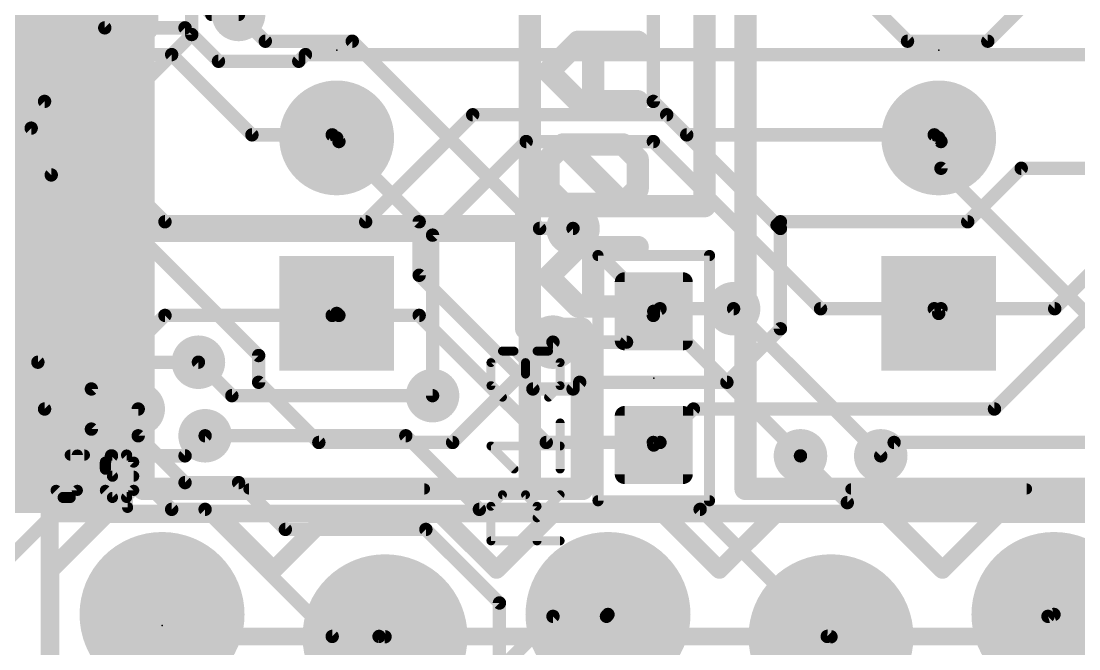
# Model space of a CAD drawing. Extents: x -6.8 to 69.2, y -5 to 26.2.
# Drawn here: x 20.54 to 32.58, y 2.07 to 9.22 of the extents above; entities that cross this region are included whole.
import ezdxf

# ---------------------------------------------------------------- set-up
doc = ezdxf.new("R2010")
doc.units = 0
for name, color, linetype in [('1', 22, 'CONTINUOUS'), ('16', 175, 'CONTINUOUS'), ('17', 82, 'CONTINUOUS'), ('18', 82, 'CONTINUOUS'), ('21', 253, 'CONTINUOUS'), ('23', 7, 'CONTINUOUS'), ('25', 253, 'CONTINUOUS'), ('39', 22, 'CONTINUOUS'), ('48', 253, 'CONTINUOUS'), ('51', 253, 'CONTINUOUS')]:
    doc.layers.add(name, color=color, linetype=linetype)

# ---------------------------------------------------------------- blocks, each defined once
blk = doc.blocks.new('SQUAREP')
blk.add_solid([(-0.5, -0.5), (0.5, -0.5), (-0.5, 0.5), (0.5, 0.5)])
blk = doc.blocks.new('ROUNDP')
at = {"const_width": 0.5}
blk.add_lwpolyline([(0, -0.25, 1), (0, 0.25, 1), (0, -0.25)], format="xyb", dxfattribs=at)
blk = doc.blocks.new('RECT')
blk.add_solid([(-0.5, -0.5), (0.5, -0.5), (-0.5, 0.5), (0.5, 0.5)])
blk = doc.blocks.new('RECT142240X142240R25')
at = {"const_width": 0.1111}
blk.add_lwpolyline([(0.3889, -0.3334), (0.3889, 0.3334, 0.4142), (0.3334, 0.3889), (-0.3334, 0.3889, 0.4142), (-0.3889, 0.3334), (-0.3889, -0.3334, 0.4142), (-0.3334, -0.3889), (0.3334, -0.3889, 0.4142)], format="xyb", close=True, dxfattribs=at)
blk.add_solid([(-0.3588, -0.3588), (0.3588, -0.3588), (-0.3588, 0.3588), (0.3588, 0.3588)])
blk = doc.blocks.new('ROUNDV')
at = {"const_width": 0.5}
blk.add_lwpolyline([(0, -0.25, 1), (0, 0.25, 1), (0, -0.25)], format="xyb", dxfattribs=at)

msp = doc.modelspace()

# ---------------------------------------------------------------- linework, layer by layer
at = {"layer": '1'}
for points, const_width in [([(27.7368, 8.3058), (27.7368, 11.6586)], 0.1524), ([(22.479, 11.5062), (22.479, 9.0678)], 0.1524), ([(33.6804, 11.1252), (31.5468, 8.9916)], 0.1524), ([(30.6324, 8.9916), (28.6512, 10.9728)], 0.1524), ([(21.9456, 10.287), (21.9456, 9.144)], 0.3048), ([(21.9456, 9.144), (21.2598, 8.4582)], 0.3048), ([(23.0124, 9.2964), (23.3172, 8.9916)], 0.1524), ([(22.479, 9.0678), (20.8788, 7.4676)], 0.1524), ([(23.3172, 8.9916), (24.3078, 8.9916)], 0.1524), ([(24.3078, 8.9916), (26.4414, 6.858)], 0.1524), ([(31.5468, 8.9916), (30.6324, 8.9916)], 0.1524), ([(21.2598, 8.4582), (19.1262, 8.4582)], 0.3048), ([(29.1465, 6.8961), (27.7368, 8.3058)], 0.1524), ([(24.1554, 7.8486), (24.13, 7.89)], 0.1524), ([(24.1554, 7.8486), (25.0698, 6.9342)], 0.1524), ([(31.3182, 6.9342), (31.9278, 7.5438)], 0.1524), ([(31.9278, 7.5438), (35.814, 7.5438)], 0.1524), ([(20.8788, 7.4676), (20.193, 7.4676)], 0.1524), ([(25.0698, 6.9342), (25.0698, 6.3246)], 0.1524), ([(29.1846, 6.9342), (29.1465, 6.8961)], 0.1524), ([(29.1846, 6.9342), (31.3182, 6.9342)], 0.1524), ([(26.4414, 6.858), (26.8224, 6.858)], 0.1524), ([(29.1846, 6.858), (29.1465, 6.8961)], 0.1524), ([(29.1846, 5.715), (29.1846, 6.858)], 0.1524), ([(33.0708, 6.7056), (32.3088, 5.9436)], 0.1524), ([(25.0698, 6.3246), (26.3652, 5.0292)], 0.1524), ([(22.1742, 5.8674), (21.336, 5.0292)], 0.1524), ([(24.0792, 5.8674), (22.1742, 5.8674)], 0.1524), ([(24.0792, 5.8674), (24.13, 5.89)], 0.1524), ([(24.1554, 5.8674), (24.13, 5.89)], 0.1524), ([(25.0698, 5.8674), (24.1554, 5.8674)], 0.1524), ([(26.5176, 4.4196), (25.0698, 5.8674)], 0.1524), ([(27.7368, 5.8674), (27.432, 5.5626)], 0.1524), ([(27.7368, 5.8674), (27.7421, 5.9146)], 0.1524), ([(27.813, 5.9436), (27.7421, 5.9146)], 0.1524), ([(27.813, 5.9436), (28.6512, 5.9436)], 0.1524), ([(31.0134, 5.9436), (30.988, 5.89)], 0.1524), ([(32.3088, 5.9436), (31.0134, 5.9436)], 0.1524), ([(31.623, 4.8006), (32.6898, 5.8674)], 0.1524), ([(28.575, 5.1054), (29.1846, 5.715)], 0.1524), ([(27.432, 5.5626), (26.5938, 5.5626)], 0.1524), ([(22.5552, 5.334), (22.9362, 4.953)], 0.1524), ([(26.8224, 5.0292), (26.8986, 5.1054)], 0.1524), ([(26.8986, 5.1054), (28.575, 5.1054)], 0.1524), ([(21.336, 5.0292), (21.336, 4.572)], 0.1524), ([(26.3652, 5.0292), (26.8224, 5.0292)], 0.1524), ([(22.9362, 4.953), (25.2222, 4.953)], 0.1524), ([(21.8694, 4.4958), (21.8694, 4.8006)], 0.1524), ([(27.813, 4.4196), (28.194, 4.8006)], 0.1524), ([(28.194, 4.8006), (31.623, 4.8006)], 0.1524), ([(21.336, 4.572), (22.2504, 3.6576)], 0.1524), ([(22.4028, 3.9624), (21.8694, 4.4958)], 0.1524), ([(24.9174, 4.4958), (22.6314, 4.4958)], 0.1524), ([(25.7556, 3.6576), (24.9174, 4.4958)], 0.1524), ([(27.7368, 4.4196), (26.5176, 4.4196)], 0.1524), ([(27.7368, 4.4196), (27.7421, 4.3906)], 0.1524), ([(27.813, 4.4196), (27.7421, 4.3906)], 0.1524), ([(30.3276, 4.2672), (30.48, 4.4196)], 0.1524), ([(30.48, 4.4196), (34.5948, 4.4196)], 0.1524), ([(29.4132, 4.2672), (29.9466, 3.7338)], 0.1524), ([(23.0124, 3.9624), (22.4028, 3.9624)], 0.1524), ([(23.5458, 3.429), (23.0124, 3.9624)], 0.1524), ([(29.9466, 3.7338), (34.9758, 3.7338)], 0.1524), ([(22.2504, 3.6576), (22.6314, 3.6576)], 0.1524), ([(22.6314, 3.6576), (24.0792, 2.2098)], 0.1524), ([(28.2702, 3.6576), (25.7556, 3.6576)], 0.1524), ([(29.718, 2.2098), (28.2702, 3.6576)], 0.1524), ([(25.146, 3.429), (23.5458, 3.429)], 0.1524), ([(25.9842, 2.5908), (25.146, 3.429)], 0.1524), ([(25.9842, 1.9812), (25.9842, 2.5908)], 0.1524), ([(32.2326, 2.4384), (32.3007, 2.4598)], 0.1524), ([(32.2326, 2.4384), (30.6324, 0.8382)], 0.1524), ([(24.0792, 2.2098), (24.6126, 2.2098)], 0.1524), ([(24.6126, 2.2098), (24.6807, 2.2058)], 0.1524), ([(29.718, 2.2098), (29.7607, 2.2058)], 0.1524)]:
    msp.add_lwpolyline(points, dxfattribs=dict(at, const_width=const_width))
for points, const_width in [([(21.9995, 9.0901, 1), (21.8917, 9.1979)], 0.1524), ([(21.8694, 9.144, 1), (22.0218, 9.144)], 0.1524), ([(22.4409, 9.0678, 1), (22.5171, 9.0678)], 0.0762), ([(22.5059, 9.0409, 1), (22.4521, 9.0947)], 0.0762), ([(23.3172, 9.0297, 1), (23.3172, 8.9535)], 0.0762), ([(23.2903, 8.9647, 1), (23.3441, 9.0185)], 0.0762), ([(24.3347, 9.0185, 1), (24.2809, 8.9647)], 0.0762), ([(24.3078, 8.9535, 1), (24.3078, 9.0297)], 0.0762), ([(30.6324, 9.0297, 1), (30.6324, 8.9535)], 0.0762), ([(30.6055, 8.9647, 1), (30.6593, 9.0185)], 0.0762), ([(31.5199, 9.0185, 1), (31.5737, 8.9647)], 0.0762), ([(31.5468, 8.9535, 1), (31.5468, 9.0297)], 0.0762), ([(21.2059, 8.5121, 1), (21.3137, 8.4043)], 0.1524), ([(21.2598, 8.382, 1), (21.2598, 8.5344)], 0.1524), ([(27.6987, 8.3058, 1), (27.7749, 8.3058)], 0.0762), ([(27.7637, 8.3327, 1), (27.7099, 8.2789)], 0.0762), ([(24.1625, 7.9099, 1), (24.0975, 7.8701)], 0.0762), ([(24.1823, 7.8755, 1), (24.1285, 7.8217)], 0.0762), ([(24.1229, 7.8287, 1), (24.1879, 7.8685)], 0.0762), ([(31.9278, 7.5819, 1), (31.9278, 7.5057)], 0.0762), ([(31.9547, 7.5169, 1), (31.9009, 7.5707)], 0.0762), ([(20.8519, 7.4945, 1), (20.9057, 7.4407)], 0.0762), ([(20.8788, 7.4295, 1), (20.8788, 7.5057)], 0.0762), ([(25.1079, 6.9342, 1), (25.0317, 6.9342)], 0.0762), ([(25.0429, 6.9073, 1), (25.0967, 6.9611)], 0.0762), ([(29.1846, 6.9723, 1), (29.1846, 6.8961)], 0.0762), ([(29.2115, 6.9073, 1), (29.1577, 6.9611)], 0.0762), ([(31.2913, 6.9611, 1), (31.3451, 6.9073)], 0.0762), ([(31.3182, 6.8961, 1), (31.3182, 6.9723)], 0.0762), ([(26.4414, 6.8961, 1), (26.4414, 6.8199)], 0.0762), ([(26.4145, 6.8311, 1), (26.4683, 6.8849)], 0.0762), ([(26.8224, 6.8199, 1), (26.8224, 6.8961)], 0.0762), ([(29.1734, 6.923, 1), (29.1196, 6.8692)], 0.0762), ([(29.1196, 6.923, 1), (29.1734, 6.8692)], 0.0762), ([(29.1196, 6.8692, 1), (29.1734, 6.923)], 0.0762), ([(29.2227, 6.858, 1), (29.1465, 6.858)], 0.0762), ([(29.1577, 6.8311, 1), (29.2115, 6.8849)], 0.0762), ([(25.0967, 6.3515, 1), (25.0429, 6.2977)], 0.0762), ([(25.0317, 6.3246, 1), (25.1079, 6.3246)], 0.0762), ([(22.1742, 5.9055, 1), (22.1742, 5.8293)], 0.0762), ([(22.2011, 5.8405, 1), (22.1473, 5.8943)], 0.0762), ([(24.0637, 5.9022, 1), (24.0947, 5.8326)], 0.0762), ([(24.0792, 5.8293, 1), (24.0792, 5.9055)], 0.0762), ([(24.1553, 5.9185, 1), (24.1047, 5.8615)], 0.0762), ([(24.1455, 5.8552, 1), (24.1145, 5.9248)], 0.0762), ([(24.1554, 5.9055, 1), (24.1554, 5.8293)], 0.0762), ([(24.1301, 5.8389, 1), (24.1807, 5.8959)], 0.0762), ([(25.0967, 5.8943, 1), (25.0429, 5.8405)], 0.0762), ([(25.0698, 5.8293, 1), (25.0698, 5.9055)], 0.0762), ([(27.6989, 5.8716, 1), (27.7747, 5.8632)], 0.0762), ([(27.7277, 5.9499, 1), (27.7565, 5.8794)], 0.0762), ([(27.78, 5.9104, 1), (27.7042, 5.9189)], 0.0762), ([(27.7637, 5.8405, 1), (27.7099, 5.8943)], 0.0762), ([(27.813, 5.9817, 1), (27.813, 5.9055)], 0.0762), ([(27.8274, 5.9083, 1), (27.7986, 5.9789)], 0.0762), ([(28.6512, 5.9055, 1), (28.6512, 5.9817)], 0.0762), ([(30.9536, 5.9063, 1), (31.0224, 5.8737)], 0.0762), ([(31.0134, 5.9817, 1), (31.0134, 5.9055)], 0.0762), ([(31.0478, 5.9273, 1), (30.979, 5.9599)], 0.0762), ([(32.2819, 5.9705, 1), (32.3357, 5.9167)], 0.0762), ([(32.3088, 5.9055, 1), (32.3088, 5.9817)], 0.0762), ([(29.2115, 5.6881, 1), (29.1577, 5.7419)], 0.0762), ([(29.1465, 5.715, 1), (29.2227, 5.715)], 0.0762), ([(26.5938, 5.6007, 1), (26.5938, 5.5245)], 0.0762), ([(27.4051, 5.5895, 1), (27.4589, 5.5357)], 0.0762), ([(27.432, 5.5245, 1), (27.432, 5.6007)], 0.0762), ([(22.5821, 5.3609, 1), (22.5283, 5.3071)], 0.0762), ([(26.8986, 5.1435, 1), (26.8986, 5.0673)], 0.0762), ([(26.9255, 5.0785, 1), (26.8717, 5.1323)], 0.0762), ([(28.575, 5.0673, 1), (28.575, 5.1435)], 0.0762), ([(21.3741, 5.0292, 1), (21.2979, 5.0292)], 0.0762), ([(21.3091, 5.0561, 1), (21.3629, 5.0023)], 0.0762), ([(26.3652, 5.0673, 1), (26.3652, 4.9911)], 0.0762), ([(26.3383, 5.0023, 1), (26.3921, 5.0561)], 0.0762), ([(26.7955, 5.0561, 1), (26.8493, 5.0023)], 0.0762), ([(26.8224, 4.9911, 1), (26.8224, 5.0673)], 0.0762), ([(28.5481, 5.1323, 1), (28.6019, 5.0785)], 0.0762), ([(22.9362, 4.9911, 1), (22.9362, 4.9149)], 0.0762), ([(22.9093, 4.9261, 1), (22.9631, 4.9799)], 0.0762), ([(25.2222, 4.9149, 1), (25.2222, 4.9911)], 0.0762), ([(21.9075, 4.8006, 1), (21.8313, 4.8006)], 0.0762), ([(28.194, 4.8387, 1), (28.194, 4.7625)], 0.0762), ([(28.2209, 4.7737, 1), (28.1671, 4.8275)], 0.0762), ([(31.5961, 4.8275, 1), (31.6499, 4.7737)], 0.0762), ([(31.623, 4.7625, 1), (31.623, 4.8387)], 0.0762), ([(21.2979, 4.572, 1), (21.3741, 4.572)], 0.0762), ([(21.3629, 4.5989, 1), (21.3091, 4.5451)], 0.0762), ([(21.8313, 4.4958, 1), (21.9075, 4.4958)], 0.0762), ([(21.8963, 4.5227, 1), (21.8425, 4.4689)], 0.0762), ([(22.6314, 4.5339, 1), (22.6314, 4.4577)], 0.0762), ([(24.9443, 4.5227, 1), (24.8905, 4.4689)], 0.0762), ([(24.9174, 4.4577, 1), (24.9174, 4.5339)], 0.0762), ([(26.5176, 4.4577, 1), (26.5176, 4.3815)], 0.0762), ([(26.4907, 4.3927, 1), (26.5445, 4.4465)], 0.0762), ([(27.7743, 4.4264, 1), (27.6993, 4.4128)], 0.0762), ([(27.7277, 4.4259, 1), (27.7565, 4.3554)], 0.0762), ([(27.7368, 4.3815, 1), (27.7368, 4.4577)], 0.0762), ([(27.7861, 4.4465, 1), (27.8399, 4.3927)], 0.0762), ([(27.8274, 4.3843, 1), (27.7986, 4.4549)], 0.0762), ([(30.48, 4.4577, 1), (30.48, 4.3815)], 0.0762), ([(30.5069, 4.3927, 1), (30.4531, 4.4465)], 0.0762), ([(27.7046, 4.3838, 1), (27.7796, 4.3975)], 0.0762), ([(29.4401, 4.2941, 1), (29.3863, 4.2403)], 0.0762), ([(30.3007, 4.2941, 1), (30.3545, 4.2403)], 0.0762), ([(22.4028, 4.0005, 1), (22.4028, 3.9243)], 0.0762), ([(22.3759, 3.9355, 1), (22.4297, 3.9893)], 0.0762), ([(23.0393, 3.9893, 1), (22.9855, 3.9355)], 0.0762), ([(23.0124, 3.9243, 1), (23.0124, 4.0005)], 0.0762), ([(29.9466, 3.7719, 1), (29.9466, 3.6957)], 0.0762), ([(29.9197, 3.7069, 1), (29.9735, 3.7607)], 0.0762), ([(22.2504, 3.6957, 1), (22.2504, 3.6195)], 0.0762), ([(22.2235, 3.6307, 1), (22.2773, 3.6845)], 0.0762), ([(22.6583, 3.6845, 1), (22.6045, 3.6307)], 0.0762), ([(22.6314, 3.6195, 1), (22.6314, 3.6957)], 0.0762), ([(25.7556, 3.6957, 1), (25.7556, 3.6195)], 0.0762), ([(25.7287, 3.6307, 1), (25.7825, 3.6845)], 0.0762), ([(28.2971, 3.6845, 1), (28.2433, 3.6307)], 0.0762), ([(28.2702, 3.6195, 1), (28.2702, 3.6957)], 0.0762), ([(23.5458, 3.4671, 1), (23.5458, 3.3909)], 0.0762), ([(23.5189, 3.4021, 1), (23.5727, 3.4559)], 0.0762), ([(25.1729, 3.4559, 1), (25.1191, 3.4021)], 0.0762), ([(25.146, 3.3909, 1), (25.146, 3.4671)], 0.0762), ([(26.0223, 2.5908, 1), (25.9461, 2.5908)], 0.0762), ([(25.9573, 2.5639, 1), (26.0111, 2.6177)], 0.0762), ([(32.3122, 2.4235, 1), (32.2893, 2.4962)], 0.0762), ([(32.2212, 2.4747, 1), (32.244, 2.4021)], 0.0762), ([(32.2595, 2.4115, 1), (32.2057, 2.4653)], 0.0762), ([(24.0792, 2.2479, 1), (24.0792, 2.1717)], 0.0762), ([(24.0523, 2.1829, 1), (24.1061, 2.2367)], 0.0762), ([(24.6148, 2.2478, 1), (24.6104, 2.1718)], 0.0762), ([(24.6126, 2.1717, 1), (24.6126, 2.2479)], 0.0762), ([(24.6785, 2.1678, 1), (24.683, 2.2439)], 0.0762), ([(29.7215, 2.2477, 1), (29.7145, 2.1719)], 0.0762), ([(29.6911, 2.1829, 1), (29.7449, 2.2367)], 0.0762), ([(29.7572, 2.1679, 1), (29.7643, 2.2438)], 0.0762)]:
    msp.add_lwpolyline(points, format="xyb", dxfattribs=dict(at, const_width=const_width))
at = {"layer": '16', "const_width": 0.1524}
for points in [[(21.4884, 9.144), (20.193, 10.4394)], [(22.2504, 9.7536), (22.7076, 9.2964)], [(22.7076, 9.2964), (23.0124, 9.2964)], [(22.4028, 9.144), (21.4884, 9.144)], [(22.7838, 8.763), (22.4028, 9.144)], [(22.2504, 8.8392), (18.5928, 8.8392)], [(23.1648, 7.9248), (22.2504, 8.8392)], [(23.6982, 8.763), (22.7838, 8.763)], [(23.7744, 8.8392), (23.6982, 8.763)], [(33.528, 8.8392), (23.7744, 8.8392)], [(13.1826, 8.3058), (20.8026, 8.3058)], [(20.8026, 8.3058), (22.1742, 6.9342)], [(24.4602, 6.9342), (25.6794, 8.1534)], [(25.6794, 8.1534), (27.8892, 8.1534)], [(27.8892, 8.1534), (28.1178, 7.9248)], [(20.6502, 8.001), (9.8298, 8.001)], [(23.241, 5.4102), (20.6502, 8.001)], [(24.0792, 7.9248), (23.1648, 7.9248)], [(24.0792, 7.9248), (24.13, 7.89)], [(28.1178, 7.9248), (30.9372, 7.9248)], [(30.9372, 7.9248), (30.988, 7.89)], [(31.0134, 7.8486), (30.988, 7.89)], [(25.2222, 6.7818), (26.289, 7.8486)], [(26.289, 7.8486), (27.7368, 7.8486)], [(27.7368, 7.8486), (29.6418, 5.9436)], [(31.0134, 7.5438), (31.0134, 7.8486)], [(18.3642, 7.6962), (20.7264, 5.334)], [(34.8234, 3.7338), (31.0134, 7.5438)], [(20.8026, 4.8006), (18.4404, 7.1628)], [(22.1742, 6.9342), (24.4602, 6.9342)], [(26.8224, 6.858), (29.4132, 4.2672)], [(25.2222, 4.953), (25.2222, 6.7818)], [(28.6512, 5.9436), (30.3276, 4.2672)], [(29.6418, 5.9436), (30.9372, 5.9436)], [(30.9372, 5.9436), (30.988, 5.89)], [(26.5938, 5.5626), (25.4508, 4.4196)], [(23.241, 5.1054), (23.241, 5.4102)], [(20.7264, 5.334), (22.5552, 5.334)], [(23.9268, 4.4196), (23.241, 5.1054)], [(21.8694, 4.8006), (20.8026, 4.8006)], [(22.6314, 4.4958), (22.4028, 4.2672)], [(25.4508, 4.4196), (23.9268, 4.4196)], [(21.5646, 4.2672), (19.7358, 2.4384)], [(22.4028, 4.2672), (21.5646, 4.2672)], [(27.2034, 2.4384), (27.2207, 2.4598)], [(24.9936, 0.8382), (26.5938, 2.4384)], [(26.5938, 2.4384), (27.2034, 2.4384)]]:
    msp.add_lwpolyline(points, dxfattribs=at)
at = {"layer": '16', "const_width": 0.0762}
for points in [[(22.7076, 9.3345, 1), (22.7076, 9.2583)], [(23.0124, 9.2583, 1), (23.0124, 9.3345)], [(21.4884, 9.1821, 1), (21.4884, 9.1059)], [(21.4615, 9.1171, 1), (21.5153, 9.1709)], [(22.4297, 9.1709, 1), (22.3759, 9.1171)], [(22.4028, 9.1059, 1), (22.4028, 9.1821)], [(22.2773, 8.8661, 1), (22.2235, 8.8123)], [(22.2504, 8.8011, 1), (22.2504, 8.8773)], [(22.7838, 8.8011, 1), (22.7838, 8.7249)], [(22.7569, 8.7361, 1), (22.8107, 8.7899)], [(23.6713, 8.7899, 1), (23.7251, 8.7361)], [(23.6982, 8.7249, 1), (23.6982, 8.8011)], [(23.7744, 8.8773, 1), (23.7744, 8.8011)], [(23.8013, 8.8123, 1), (23.7475, 8.8661)], [(20.8295, 8.3327, 1), (20.7757, 8.2789)], [(20.8026, 8.2677, 1), (20.8026, 8.3439)], [(25.6794, 8.1915, 1), (25.6794, 8.1153)], [(25.7063, 8.1265, 1), (25.6525, 8.1803)], [(27.9161, 8.1803, 1), (27.8623, 8.1265)], [(27.8892, 8.1153, 1), (27.8892, 8.1915)], [(20.6771, 8.0279, 1), (20.6233, 7.9741)], [(20.6502, 7.9629, 1), (20.6502, 8.0391)], [(23.1648, 7.9629, 1), (23.1648, 7.8867)], [(23.1379, 7.8979, 1), (23.1917, 7.9517)], [(24.1007, 7.9562, 1), (24.0577, 7.8934)], [(24.0792, 7.8867, 1), (24.0792, 7.9629)], [(24.1085, 7.8586, 1), (24.1515, 7.9214)], [(28.1178, 7.9629, 1), (28.1178, 7.8867)], [(28.0909, 7.8979, 1), (28.1447, 7.9517)], [(30.9587, 7.9562, 1), (30.9157, 7.8934)], [(30.9372, 7.8867, 1), (30.9372, 7.9629)], [(31.0205, 7.9099, 1), (30.9555, 7.8701)], [(30.9665, 7.8586, 1), (31.0095, 7.9214)], [(26.289, 7.8867, 1), (26.289, 7.8105)], [(26.3159, 7.8217, 1), (26.2621, 7.8755)], [(27.7637, 7.8755, 1), (27.7099, 7.8217)], [(27.7368, 7.8105, 1), (27.7368, 7.8867)], [(31.0515, 7.8486, 1), (30.9753, 7.8486)], [(30.9809, 7.8287, 1), (31.0459, 7.8685)], [(31.0403, 7.5707, 1), (30.9865, 7.5169)], [(30.9753, 7.5438, 1), (31.0515, 7.5438)], [(22.1742, 6.9723, 1), (22.1742, 6.8961)], [(22.1473, 6.9073, 1), (22.2011, 6.9611)], [(24.4333, 6.9611, 1), (24.4871, 6.9073)], [(24.4602, 6.8961, 1), (24.4602, 6.9723)], [(26.8493, 6.8849, 1), (26.7955, 6.8311)], [(25.2603, 6.7818, 1), (25.1841, 6.7818)], [(25.1953, 6.8087, 1), (25.2491, 6.7549)], [(28.6781, 5.9705, 1), (28.6243, 5.9167)], [(29.6418, 5.9817, 1), (29.6418, 5.9055)], [(29.6149, 5.9167, 1), (29.6687, 5.9705)], [(30.9649, 5.9698, 1), (30.9095, 5.9174)], [(30.9372, 5.9055, 1), (30.9372, 5.9817)], [(30.9603, 5.8638, 1), (31.0157, 5.9162)], [(26.6207, 5.5357, 1), (26.5669, 5.5895)], [(23.2791, 5.4102, 1), (23.2029, 5.4102)], [(23.2141, 5.3833, 1), (23.2679, 5.4371)], [(20.7264, 5.3721, 1), (20.7264, 5.2959)], [(20.6995, 5.3071, 1), (20.7533, 5.3609)], [(22.5552, 5.2959, 1), (22.5552, 5.3721)], [(23.2679, 5.1323, 1), (23.2141, 5.0785)], [(23.2029, 5.1054, 1), (23.2791, 5.1054)], [(25.1841, 4.953, 1), (25.2603, 4.953)], [(20.8026, 4.8387, 1), (20.8026, 4.7625)], [(20.7757, 4.7737, 1), (20.8295, 4.8275)], [(21.8694, 4.7625, 1), (21.8694, 4.8387)], [(22.6583, 4.4689, 1), (22.6045, 4.5227)], [(23.9268, 4.4577, 1), (23.9268, 4.3815)], [(23.8999, 4.3927, 1), (23.9537, 4.4465)], [(25.4239, 4.4465, 1), (25.4777, 4.3927)], [(25.4508, 4.3815, 1), (25.4508, 4.4577)], [(21.5646, 4.3053, 1), (21.5646, 4.2291)], [(21.5915, 4.2403, 1), (21.5377, 4.2941)], [(22.4028, 4.2291, 1), (22.4028, 4.3053)], [(22.3759, 4.2941, 1), (22.4297, 4.2403)], [(29.3863, 4.2403, 1), (29.4401, 4.2941)], [(30.3007, 4.2403, 1), (30.3545, 4.2941)], [(27.2504, 2.4359, 1), (27.1911, 2.4838)], [(26.5938, 2.4765, 1), (26.5938, 2.4003)], [(26.6207, 2.4115, 1), (26.5669, 2.4653)], [(27.1738, 2.4624, 1), (27.233, 2.4144)], [(27.2034, 2.4003, 1), (27.2034, 2.4765)]]:
    msp.add_lwpolyline(points, format="xyb", dxfattribs=at)
at = {"layer": '21'}
for points, const_width in [([(21.748, 19.18), (21.748, 3.68)], 0.127), ([(21.93, 3.89), (21.93, 13.89)], 0.254), ([(28.788, 3.89), (28.788, 13.89)], 0.254), ([(26.33, 5.69), (26.33, 12.09)], 0.254), ([(26.5421, 8.6468), (26.8811, 8.9857)], 0.254), ([(26.8811, 8.9857), (27.559, 8.9857)], 0.254), ([(27.0506, 8.3078), (27.0506, 8.9857)], 0.254), ([(26.8811, 8.3078), (26.5421, 8.6468)], 0.254), ([(27.559, 8.3078), (26.8811, 8.3078)], 0.254), ([(26.5421, 7.6468), (26.7116, 7.8163)], 0.254), ([(26.7116, 7.8163), (27.3895, 7.8163)], 0.254), ([(27.3895, 7.1384), (26.7116, 7.8163)], 0.254), ([(27.3895, 7.8163), (27.559, 7.6468)], 0.254), ([(26.5421, 7.3079), (26.5421, 7.6468)], 0.254), ([(27.559, 7.6468), (27.559, 7.3079)], 0.254), ([(26.7116, 7.1384), (26.5421, 7.3079)], 0.254), ([(27.559, 7.3079), (27.3895, 7.1384)], 0.254), ([(27.3895, 7.1384), (26.7116, 7.1384)], 0.254), ([(21.844, 6.858), (26.162, 6.858)], 0.3048), ([(26.5421, 6.308), (26.8811, 6.6469)], 0.254), ([(26.8811, 6.6469), (27.559, 6.6469)], 0.254), ([(27.0506, 5.969), (27.0506, 6.6469)], 0.254), ([(20.6781, 3.9374), (20.6781, 6.4374)], 0.2), ([(27.1071, 3.7556), (27.1071, 6.5496)], 0.127), ([(27.1071, 6.5496), (28.3771, 6.5496)], 0.127), ([(28.3771, 6.5496), (28.3771, 3.7556)], 0.127), ([(26.8811, 5.969), (26.5421, 6.308)], 0.254), ([(27.559, 5.969), (26.8811, 5.969)], 0.254), ([(26.33, 3.89), (26.33, 5.69)], 0.254), ([(26.93, 5.69), (26.33, 5.69)], 0.254), ([(26.93, 3.89), (26.93, 5.69)], 0.254), ([(19.6781, 3.9374), (20.6781, 3.9374)], 0.2), ([(21.93, 3.89), (26.33, 3.89)], 0.254), ([(26.33, 3.89), (26.93, 3.89)], 0.254), ([(28.788, 3.89), (33.188, 3.89)], 0.254), ([(23.13, 3.89), (25.13, 3.89)], 0.127), ([(29.988, 3.89), (31.988, 3.89)], 0.127), ([(21.748, 3.68), (9.748, 3.68)], 0.127), ([(28.3771, 3.7556), (27.1071, 3.7556)], 0.127), ([(56.42, 3.61), (20.86, 3.61)], 0.203), ([(20.86, 3.61), (20.86, 1.07)], 0.203), ([(21.5057, 3.6028), (20.8707, 2.9678)], 0.2032), ([(21.5057, 3.6028), (22.7757, 3.6028)], 0.2032), ([(22.7757, 3.6028), (23.4107, 2.9678)], 0.2032), ([(23.4107, 2.9678), (24.0457, 3.6028)], 0.2032), ([(24.0457, 3.6028), (25.3157, 3.6028)], 0.2032), ([(25.3157, 3.6028), (25.9507, 2.9678)], 0.2032), ([(25.9507, 2.9678), (26.5857, 3.6028)], 0.2032), ([(26.5857, 3.6028), (27.8557, 3.6028)], 0.2032), ([(27.8557, 3.6028), (28.4907, 2.9678)], 0.2032), ([(29.1257, 3.6028), (28.4907, 2.9678)], 0.2032), ([(29.1257, 3.6028), (30.3957, 3.6028)], 0.2032), ([(30.3957, 3.6028), (31.0307, 2.9678)], 0.2032), ([(31.0307, 2.9678), (31.6657, 3.6028)], 0.2032), ([(31.6657, 3.6028), (32.9357, 3.6028)], 0.2032), ([(20.8707, 2.9678), (20.8707, 1.6978)], 0.2032)]:
    msp.add_lwpolyline(points, dxfattribs=dict(at, const_width=const_width))
for points, const_width in [([(26.8811, 9.0492, 1), (26.8811, 8.9222)], 0.127), ([(26.926, 8.9408, 1), (26.8362, 9.0306)], 0.127), ([(27.1141, 8.9857, 1), (26.9871, 8.9857)], 0.127), ([(27.559, 8.9222, 1), (27.559, 9.0492)], 0.127), ([(26.587, 8.6917, 1), (26.4972, 8.6018)], 0.127), ([(26.4972, 8.6917, 1), (26.587, 8.6018)], 0.127), ([(26.8811, 8.3713, 1), (26.8811, 8.2443)], 0.127), ([(27.559, 8.2443, 1), (27.559, 8.3713)], 0.127), ([(26.8362, 8.2629, 1), (26.926, 8.3527)], 0.127), ([(26.9871, 8.3078, 1), (27.1141, 8.3078)], 0.127), ([(26.7116, 7.8798, 1), (26.7116, 7.7528)], 0.127), ([(26.7565, 7.8612, 1), (26.6667, 7.7714)], 0.127), ([(26.7565, 7.7714, 1), (26.6667, 7.8612)], 0.127), ([(27.4344, 7.8612, 1), (27.3446, 7.7714)], 0.127), ([(27.3895, 7.7528, 1), (27.3895, 7.8798)], 0.127), ([(26.6056, 7.6468, 1), (26.4786, 7.6468)], 0.127), ([(26.4972, 7.6917, 1), (26.587, 7.6019)], 0.127), ([(27.6225, 7.6468, 1), (27.4955, 7.6468)], 0.127), ([(27.5141, 7.6019, 1), (27.6039, 7.6917)], 0.127), ([(26.587, 7.3528, 1), (26.4972, 7.263)], 0.127), ([(26.4786, 7.3079, 1), (26.6056, 7.3079)], 0.127), ([(27.4955, 7.3079, 1), (27.6225, 7.3079)], 0.127), ([(27.6039, 7.263, 1), (27.5141, 7.3528)], 0.127), ([(26.7116, 7.2019, 1), (26.7116, 7.0749)], 0.127), ([(26.6667, 7.0935, 1), (26.7565, 7.1833)], 0.127), ([(27.3446, 7.1833, 1), (27.4344, 7.0935)], 0.127), ([(27.3446, 7.0935, 1), (27.4344, 7.1833)], 0.127), ([(27.3895, 7.0749, 1), (27.3895, 7.2019)], 0.127), ([(21.844, 6.9342, 1), (21.844, 6.7818)], 0.1524), ([(26.162, 6.7818, 1), (26.162, 6.9342)], 0.1524), ([(26.8811, 6.7104, 1), (26.8811, 6.5834)], 0.127), ([(26.926, 6.602, 1), (26.8362, 6.6918)], 0.127), ([(27.1141, 6.6469, 1), (26.9871, 6.6469)], 0.127), ([(27.559, 6.5834, 1), (27.559, 6.7104)], 0.127), ([(20.7281, 6.4374, 1), (20.6281, 6.4374)], 0.1), ([(27.1388, 6.5496, 1), (27.0753, 6.5496)], 0.0635), ([(27.1071, 6.5814, 1), (27.1071, 6.5179)], 0.0635), ([(28.4088, 6.5496, 1), (28.3453, 6.5496)], 0.0635), ([(28.3771, 6.5179, 1), (28.3771, 6.5814)], 0.0635), ([(26.587, 6.3529, 1), (26.4972, 6.2631)], 0.127), ([(26.4972, 6.3529, 1), (26.587, 6.2631)], 0.127), ([(26.8811, 6.0325, 1), (26.8811, 5.9055)], 0.127), ([(26.8362, 5.9241, 1), (26.926, 6.0139)], 0.127), ([(26.9871, 5.969, 1), (27.1141, 5.969)], 0.127), ([(27.559, 5.9055, 1), (27.559, 6.0325)], 0.127), ([(26.3935, 5.69, 1), (26.2665, 5.69)], 0.127), ([(26.33, 5.7535, 1), (26.33, 5.6265)], 0.127), ([(26.9935, 5.69, 1), (26.8665, 5.69)], 0.127), ([(26.93, 5.6265, 1), (26.93, 5.7535)], 0.127), ([(26.2665, 5.69, 1), (26.3935, 5.69)], 0.127), ([(20.6281, 3.9374, 1), (20.7281, 3.9374)], 0.1), ([(20.6781, 3.8874, 1), (20.6781, 3.9874)], 0.1), ([(21.93, 3.9535, 1), (21.93, 3.8265)], 0.127), ([(26.33, 3.9535, 1), (26.33, 3.8265)], 0.127), ([(26.33, 3.8265, 1), (26.33, 3.9535)], 0.127), ([(26.93, 3.8265, 1), (26.93, 3.9535)], 0.127), ([(28.788, 3.9535, 1), (28.788, 3.8265)], 0.127), ([(21.8665, 3.89, 1), (21.9935, 3.89)], 0.127), ([(23.13, 3.9218, 1), (23.13, 3.8582)], 0.0635), ([(25.13, 3.8582, 1), (25.13, 3.9218)], 0.0635), ([(26.2665, 3.89, 1), (26.3935, 3.89)], 0.127), ([(26.8665, 3.89, 1), (26.9935, 3.89)], 0.127), ([(28.7245, 3.89, 1), (28.8515, 3.89)], 0.127), ([(29.988, 3.9218, 1), (29.988, 3.8582)], 0.0635), ([(31.988, 3.8582, 1), (31.988, 3.9218)], 0.0635), ([(21.748, 3.6482, 1), (21.748, 3.7118)], 0.0635), ([(27.0753, 3.7556, 1), (27.1388, 3.7556)], 0.0635), ([(27.1071, 3.7874, 1), (27.1071, 3.7239)], 0.0635), ([(28.3453, 3.7556, 1), (28.4088, 3.7556)], 0.0635), ([(28.3771, 3.7239, 1), (28.3771, 3.7874)], 0.0635), ([(20.9108, 3.61, 1), (20.8092, 3.61)], 0.1015), ([(20.86, 3.6608, 1), (20.86, 3.5593)], 0.1015), ([(21.5057, 3.6536, 1), (21.5057, 3.552)], 0.1016), ([(21.5417, 3.5669, 1), (21.4698, 3.6387)], 0.1016), ([(21.7163, 3.68, 1), (21.7797, 3.68)], 0.0635), ([(22.8117, 3.6387, 1), (22.7398, 3.5669)], 0.1016), ([(22.7757, 3.552, 1), (22.7757, 3.6536)], 0.1016), ([(24.0457, 3.6536, 1), (24.0457, 3.552)], 0.1016), ([(24.0817, 3.5669, 1), (24.0098, 3.6387)], 0.1016), ([(25.3517, 3.6387, 1), (25.2798, 3.5669)], 0.1016), ([(25.3157, 3.552, 1), (25.3157, 3.6536)], 0.1016), ([(26.5857, 3.6536, 1), (26.5857, 3.552)], 0.1016), ([(26.6217, 3.5669, 1), (26.5498, 3.6387)], 0.1016), ([(27.8917, 3.6387, 1), (27.8198, 3.5669)], 0.1016), ([(27.8557, 3.552, 1), (27.8557, 3.6536)], 0.1016), ([(29.1257, 3.6536, 1), (29.1257, 3.552)], 0.1016), ([(29.1617, 3.5669, 1), (29.0898, 3.6387)], 0.1016), ([(30.4317, 3.6387, 1), (30.3598, 3.5669)], 0.1016), ([(30.3957, 3.552, 1), (30.3957, 3.6536)], 0.1016), ([(31.6657, 3.6536, 1), (31.6657, 3.552)], 0.1016), ([(31.7017, 3.5669, 1), (31.6298, 3.6387)], 0.1016), ([(20.9215, 2.9678, 1), (20.8199, 2.9678)], 0.1016), ([(20.8348, 3.0037, 1), (20.9067, 2.9319)], 0.1016), ([(23.3748, 3.0037, 1), (23.4467, 2.9319)], 0.1016), ([(23.3748, 2.9319, 1), (23.4467, 3.0037)], 0.1016), ([(25.9148, 3.0037, 1), (25.9867, 2.9319)], 0.1016), ([(25.9148, 2.9319, 1), (25.9867, 3.0037)], 0.1016), ([(28.4548, 3.0037, 1), (28.5267, 2.9319)], 0.1016), ([(28.4548, 2.9319, 1), (28.5267, 3.0037)], 0.1016), ([(30.9948, 3.0037, 1), (31.0667, 2.9319)], 0.1016), ([(30.9948, 2.9319, 1), (31.0667, 3.0037)], 0.1016)]:
    msp.add_lwpolyline(points, format="xyb", dxfattribs=dict(at, const_width=const_width))
at = {"layer": '23'}
for p in [(24.13, 8.89), (30.988, 8.89), (27.7421, 5.1526), (22.1407, 2.3328)]:
    msp.add_point(p, dxfattribs=at)
at = {"layer": '25'}
for points, const_width in [([(25.8872, 5.3296), (26.0186, 5.461)], 0.1016), ([(26.0186, 5.461), (26.1499, 5.461)], 0.1016), ([(26.1499, 5.461), (26.2813, 5.3296)], 0.1016), ([(26.2813, 5.3296), (26.4126, 5.461)], 0.1016), ([(26.4126, 5.461), (26.5439, 5.461)], 0.1016), ([(26.5439, 5.461), (26.6753, 5.3296)], 0.1016), ([(25.8872, 5.0669), (25.8872, 5.3296)], 0.1016), ([(26.2813, 5.3296), (26.2813, 5.1983)], 0.1016), ([(26.6753, 5.3296), (26.6753, 5.0669)], 0.1016), ([(26.0186, 4.9356), (25.8872, 5.0669)], 0.1016), ([(26.6753, 5.0669), (26.5439, 4.9356)], 0.1016), ([(26.6753, 4.117), (26.6753, 4.6424)], 0.1016), ([(21.0952, 4.2763), (21.2563, 4.2763)], 0.127), ([(21.1758, 3.8738), (21.1758, 4.2763)], 0.127), ([(21.5761, 4.2763), (21.4956, 4.1958)], 0.127), ([(21.7371, 4.2763), (21.5761, 4.2763)], 0.127), ([(21.8176, 4.1958), (21.7371, 4.2763)], 0.127), ([(26.1499, 4.117), (25.8872, 4.3797)], 0.1016), ([(25.8872, 4.3797), (26.6753, 4.3797)], 0.1016), ([(21.4956, 4.1958), (21.4956, 4.1153)], 0.127), ([(21.8176, 3.8738), (21.8176, 4.1958)], 0.127), ([(21.4956, 4.1153), (21.5761, 4.0348)], 0.127), ([(21.5761, 4.0348), (21.8176, 4.0348)], 0.127), ([(20.9342, 3.8738), (21.0147, 3.7933)], 0.127), ([(21.0147, 3.7933), (21.0952, 3.7933)], 0.127), ([(21.0952, 3.7933), (21.1758, 3.8738)], 0.127), ([(21.4956, 3.8738), (21.5761, 3.7933)], 0.127), ([(21.5761, 3.7933), (21.7371, 3.7933)], 0.127), ([(21.7371, 3.7933), (21.8176, 3.8738)], 0.127), ([(25.8872, 3.6925), (26.0186, 3.8238)], 0.1016), ([(26.0186, 3.8238), (26.2813, 3.8238)], 0.1016), ([(26.2813, 3.8238), (26.4126, 3.6925)], 0.1016), ([(26.4126, 3.5611), (26.6753, 3.8238)], 0.1016), ([(25.8872, 3.2984), (25.8872, 3.6925)], 0.1016), ([(26.4126, 3.6925), (26.4126, 3.2984)], 0.1016), ([(26.6753, 3.2984), (25.8872, 3.2984)], 0.1016)]:
    msp.add_lwpolyline(points, dxfattribs=dict(at, const_width=const_width))
for points, const_width in [([(26.0186, 5.4864, 1), (26.0186, 5.4356)], 0.0508), ([(26.0365, 5.443, 1), (26.0006, 5.4789)], 0.0508), ([(26.1679, 5.4789, 1), (26.1319, 5.443)], 0.0508), ([(26.1499, 5.4356, 1), (26.1499, 5.4864)], 0.0508), ([(26.4126, 5.4864, 1), (26.4126, 5.4356)], 0.0508), ([(26.4306, 5.443, 1), (26.3946, 5.4789)], 0.0508), ([(26.5619, 5.4789, 1), (26.526, 5.443)], 0.0508), ([(26.5439, 5.4356, 1), (26.5439, 5.4864)], 0.0508), ([(25.9126, 5.3296, 1), (25.8618, 5.3296)], 0.0508), ([(25.8693, 5.3476, 1), (25.9052, 5.3117)], 0.0508), ([(26.3067, 5.3296, 1), (26.2559, 5.3296)], 0.0508), ([(26.2633, 5.3476, 1), (26.2992, 5.3117)], 0.0508), ([(26.2633, 5.3117, 1), (26.2992, 5.3476)], 0.0508), ([(26.7007, 5.3296, 1), (26.6499, 5.3296)], 0.0508), ([(26.6573, 5.3117, 1), (26.6932, 5.3476)], 0.0508), ([(26.2559, 5.1983, 1), (26.3067, 5.1983)], 0.0508), ([(25.8618, 5.0669, 1), (25.9126, 5.0669)], 0.0508), ([(25.9052, 5.0849, 1), (25.8693, 5.049)], 0.0508), ([(26.6499, 5.0669, 1), (26.7007, 5.0669)], 0.0508), ([(26.6932, 5.049, 1), (26.6573, 5.0849)], 0.0508), ([(26.0006, 4.9176, 1), (26.0365, 4.9535)], 0.0508), ([(26.526, 4.9535, 1), (26.5619, 4.9176)], 0.0508), ([(26.7007, 4.6424, 1), (26.6499, 4.6424)], 0.0508), ([(21.0952, 4.3081, 1), (21.0952, 4.2446)], 0.0635), ([(21.2075, 4.2763, 1), (21.144, 4.2763)], 0.0635), ([(21.2563, 4.2446, 1), (21.2563, 4.3081)], 0.0635), ([(21.5761, 4.3081, 1), (21.5761, 4.2446)], 0.0635), ([(21.5985, 4.2539, 1), (21.5536, 4.2988)], 0.0635), ([(21.7595, 4.2988, 1), (21.7146, 4.2539)], 0.0635), ([(21.7371, 4.2446, 1), (21.7371, 4.3081)], 0.0635), ([(25.9052, 4.3977, 1), (25.8693, 4.3617)], 0.0508), ([(25.8872, 4.4051, 1), (25.8872, 4.3543)], 0.0508), ([(26.6753, 4.3543, 1), (26.6753, 4.4051)], 0.0508), ([(21.5273, 4.1958, 1), (21.4638, 4.1958)], 0.0635), ([(21.4731, 4.2183, 1), (21.518, 4.1734)], 0.0635), ([(21.8493, 4.1958, 1), (21.7858, 4.1958)], 0.0635), ([(21.7951, 4.1734, 1), (21.84, 4.2183)], 0.0635), ([(21.518, 4.1378, 1), (21.4731, 4.0929)], 0.0635), ([(21.4638, 4.1153, 1), (21.5273, 4.1153)], 0.0635), ([(21.5761, 4.0666, 1), (21.5761, 4.0031)], 0.0635), ([(21.8176, 4.0031, 1), (21.8176, 4.0666)], 0.0635), ([(26.1319, 4.099, 1), (26.1679, 4.135)], 0.0508), ([(26.6499, 4.117, 1), (26.7007, 4.117)], 0.0508), ([(21.5536, 4.0124, 1), (21.5985, 4.0573)], 0.0635), ([(20.9567, 3.8963, 1), (20.9118, 3.8514)], 0.0635), ([(21.0147, 3.8251, 1), (21.0147, 3.7616)], 0.0635), ([(21.0952, 3.7616, 1), (21.0952, 3.8251)], 0.0635), ([(21.144, 3.8738, 1), (21.2075, 3.8738)], 0.0635), ([(21.1982, 3.8514, 1), (21.1533, 3.8963)], 0.0635), ([(21.518, 3.8963, 1), (21.4731, 3.8514)], 0.0635), ([(21.5761, 3.8251, 1), (21.5761, 3.7616)], 0.0635), ([(21.7371, 3.7616, 1), (21.7371, 3.8251)], 0.0635), ([(21.7858, 3.8738, 1), (21.8493, 3.8738)], 0.0635), ([(21.84, 3.8514, 1), (21.7951, 3.8963)], 0.0635), ([(26.0186, 3.8492, 1), (26.0186, 3.7984)], 0.0508), ([(26.0365, 3.8058, 1), (26.0006, 3.8418)], 0.0508), ([(26.2992, 3.8418, 1), (26.2633, 3.8058)], 0.0508), ([(26.2813, 3.7984, 1), (26.2813, 3.8492)], 0.0508), ([(26.6932, 3.8058, 1), (26.6573, 3.8418)], 0.0508), ([(20.9923, 3.7709, 1), (21.0372, 3.8158)], 0.0635), ([(21.0728, 3.8158, 1), (21.1177, 3.7709)], 0.0635), ([(21.5536, 3.7709, 1), (21.5985, 3.8158)], 0.0635), ([(21.7146, 3.8158, 1), (21.7595, 3.7709)], 0.0635), ([(25.9126, 3.6925, 1), (25.8618, 3.6925)], 0.0508), ([(25.8693, 3.7104, 1), (25.9052, 3.6745)], 0.0508), ([(26.438, 3.6925, 1), (26.3872, 3.6925)], 0.0508), ([(26.3946, 3.6745, 1), (26.4306, 3.7104)], 0.0508), ([(26.3946, 3.5791, 1), (26.4306, 3.5432)], 0.0508), ([(25.8872, 3.3238, 1), (25.8872, 3.273)], 0.0508), ([(25.8618, 3.2984, 1), (25.9126, 3.2984)], 0.0508), ([(26.3872, 3.2984, 1), (26.438, 3.2984)], 0.0508), ([(26.6753, 3.273, 1), (26.6753, 3.3238)], 0.0508)]:
    msp.add_lwpolyline(points, format="xyb", dxfattribs=dict(at, const_width=const_width))
at = {"layer": '39', "const_width": 0.254}
for points in [[(21.93, 3.89), (21.93, 13.89)], [(28.788, 3.89), (28.788, 13.89)], [(28.321, 7.112), (28.321, 10.668)], [(26.289, 5.715), (26.289, 7.112)], [(26.289, 7.112), (28.321, 7.112)], [(26.924, 5.715), (26.289, 5.715)], [(26.924, 3.937), (26.924, 5.715)], [(26.93, 3.89), (21.93, 3.89)], [(33.788, 3.89), (28.788, 3.89)]]:
    msp.add_lwpolyline(points, dxfattribs=at)
at = {"layer": '39', "const_width": 0.127}
for points in [[(26.3525, 7.112, 1), (26.2255, 7.112)], [(26.289, 7.1755, 1), (26.289, 7.0485)], [(28.321, 7.0485, 1), (28.321, 7.1755)], [(28.2575, 7.112, 1), (28.3845, 7.112)], [(26.289, 5.7785, 1), (26.289, 5.6515)], [(26.9875, 5.715, 1), (26.8605, 5.715)], [(26.924, 5.6515, 1), (26.924, 5.7785)], [(26.2255, 5.715, 1), (26.3525, 5.715)], [(21.93, 3.9535, 1), (21.93, 3.8265)], [(26.8605, 3.937, 1), (26.9875, 3.937)], [(26.93, 3.8265, 1), (26.93, 3.9535)], [(28.788, 3.9535, 1), (28.788, 3.8265)], [(21.8665, 3.89, 1), (21.9935, 3.89)], [(28.7245, 3.89, 1), (28.8515, 3.89)]]:
    msp.add_lwpolyline(points, format="xyb", dxfattribs=at)
at = {"layer": '48', "const_width": 0.2}
msp.add_lwpolyline([(22.1785, 2.2091), (55.1748, 2.2091)], dxfattribs=at)
at = {"layer": '48', "const_width": 0.1}
msp.add_lwpolyline([(22.1785, 2.2591, 1), (22.1785, 2.1591)], format="xyb", dxfattribs=at)

# ---------------------------------------------------------------- block references
at = {"layer": '1', "xscale": 2, "yscale": 1.2, "rotation": 180}
for p in [(20.1781, 9.4374), (20.1781, 7.4374)]:
    msp.add_blockref('RECT', p, dxfattribs=at)
at = {"layer": '1', "rotation": 270}
for p in [(27.7421, 5.9146), (27.7421, 4.3906)]:
    msp.add_blockref('RECT142240X142240R25', p, dxfattribs=at)
at = {"layer": '17', "rotation": 90}
for name, p, xscale, yscale in [('ROUNDP', (24.13, 7.89), 1.308, 1.308), ('ROUNDP', (24.13, 7.89), 1.308, 1.308), ('ROUNDP', (30.988, 7.89), 1.308, 1.308), ('ROUNDP', (30.988, 7.89), 1.308, 1.308), ('SQUAREP', (24.13, 5.89), 1.308, 1.308), ('SQUAREP', (24.13, 5.89), 1.308, 1.308), ('SQUAREP', (30.988, 5.89), 1.308, 1.308), ('SQUAREP', (30.988, 5.89), 1.308, 1.308), ('ROUNDP', (22.1407, 2.4598), 1.8796, 1.8796), ('ROUNDP', (22.1407, 2.4598), 1.8796, 1.8796), ('ROUNDP', (27.2207, 2.4598), 1.8796, 1.8796), ('ROUNDP', (27.2207, 2.4598), 1.8796, 1.8796), ('ROUNDP', (32.3007, 2.4598), 1.8796, 1.8796), ('ROUNDP', (32.3007, 2.4598), 1.8796, 1.8796), ('ROUNDP', (24.6807, 2.2058), 1.8796, 1.8796), ('ROUNDP', (24.6807, 2.2058), 1.8796, 1.8796), ('ROUNDP', (29.7607, 2.2058), 1.8796, 1.8796), ('ROUNDP', (29.7607, 2.2058), 1.8796, 1.8796)]:
    msp.add_blockref(name, p, dxfattribs=dict(at, xscale=xscale, yscale=yscale))
at = {"layer": '18', "xscale": 0.6096, "yscale": 0.6096}
for p in [(23.0124, 9.2964), (23.0124, 9.2964), (26.8224, 6.858), (26.8224, 6.858), (28.6512, 5.9436), (28.6512, 5.9436), (26.5938, 5.5626), (26.5938, 5.5626), (22.5552, 5.334), (22.5552, 5.334), (25.2222, 4.953), (25.2222, 4.953), (21.8694, 4.8006), (21.8694, 4.8006), (22.6314, 4.4958), (22.6314, 4.4958), (29.4132, 4.2672), (29.4132, 4.2672), (30.3276, 4.2672), (30.3276, 4.2672)]:
    msp.add_blockref('ROUNDV', p, dxfattribs=at)
at = {"layer": '39', "xscale": 15.494, "yscale": 11.938, "rotation": 270}
msp.add_blockref('RECT', (15.748, 11.43), dxfattribs=at)
at = {"layer": '51', "xscale": 0.508, "yscale": 0.508}
for p in [(22.1407, 2.3328), (24.6807, 2.3328), (27.2207, 2.3328), (29.7607, 2.3328), (32.3007, 2.3328)]:
    msp.add_blockref('RECT', p, dxfattribs=at)

doc.saveas('drawing.dxf')
